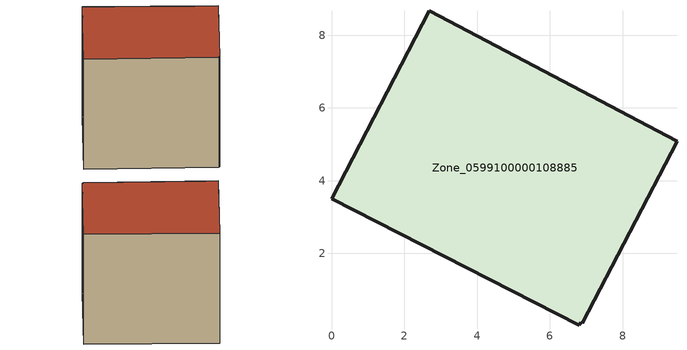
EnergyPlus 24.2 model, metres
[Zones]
Zone_0599100000108885
 floor ground (C_G): 6.9,0.08 6.85,0.11 6.8,0.03 0,3.51 2.68,8.67 9.5,5.08 z0
 wall outside (C_F): 9.5,5.08 2.68,8.67 0,3.51 6.8,0.03 6.85,0.11 6.9,0.08 9.5,5.08 z0:7.23
 roof outside (C_R): 6.85,0.11 6.9,0.08 9.5,5.08 2.68,8.67 0,3.51 6.8,0.03 z7.23
[BUILDING]
Pand.0599100000108885: North Axis=0; Terrain=City; Loads Convergence Tolerance Value=0.04; Temperature Convergence Tolerance Value=0.4; Solar Distribution=FullExterior; Maximum Number of Warmup Days=25; Minimum Number of Warmup Days=1
[Site:Location]
Rotterdam.The.Hague.AP_ZH_NLD Design_Conditions: Latitude=51.96; Longitude=4.45; Time Zone=1; Elevation=-4.5
[SITE:GROUNDTEMPERATURE:BUILDINGSURFACE]
18, 18, 18, 18, 18, 18, 18, 18, 18, 18, 18, 18
[MATERIAL] Thermal Absorptance=0.9; Solar Absorptance=0.7; Visible Absorptance=0.7
Name | Roughness | Thickness | Conductivity | Density | Specific Heat
G.TI.1946-1964 | MediumSmooth | 0.15 | 1 | 540 | 1210
F.TI.1946-1964 | Rough | 0.3 | 0.857143 | 1920 | 840
R.TI.1946-1964 | MediumRough | 0.2 | 0.277778 | 1500 | 1000
[CONSTRUCTION]
C_G: G.TI.1946-1964
C_F: F.TI.1946-1964
C_R: R.TI.1946-1964
[ZONE]
Zone_0599100000108885: Type=1; Multiplier=1; Ceiling Height=Autocalculate; Volume=Autocalculate; Floor Area=autocalculate; Part of Total Floor Area=Yes
[ZONEINFILTRATION:DESIGNFLOWRATE]
Infil_Zone_0599100000108885: Zone or ZoneList or Space or SpaceList=Zone_0599100000108885; Schedule=AlwaysOn; Design Flow Rate Calculation Method=Flow/Area; Flow Rate per Floor Area=0.003; Constant Term Coefficient=1; Temperature Term Coefficient=0; Velocity Term Coefficient=0; Velocity Squared Term Coefficient=0
[HVACTEMPLATE:ZONE:IDEALLOADSAIRSYSTEM]
Zone_0599100000108885: Maximum Heating Supply Air Temperature=50; Minimum Cooling Supply Air Temperature=13; Maximum Heating Supply Air Humidity Ratio=0.0156; Minimum Cooling Supply Air Humidity Ratio=0.0077; Heating Limit=NoLimit; Cooling Limit=NoLimit; Dehumidification Control Type=ConstantSensibleHeatRatio; Cooling Sensible Heat Ratio=0.7; Dehumidification Setpoint=60; Humidification Control Type=None; Humidification Setpoint=30; Outdoor Air Method=None; Outdoor Air Flow Rate per Person=0.00944; Outdoor Air Flow Rate per Zone Floor Area=0; Outdoor Air Flow Rate per Zone=0; Demand Controlled Ventilation Type=None; Outdoor Air Economizer Type=NoEconomizer; Heat Recovery Type=None; Sensible Heat Recovery Effectiveness=0.7; Latent Heat Recovery Effectiveness=0.65
[ZONECONTROL:THERMOSTAT]
ThermostatControl_Zone_0599100000108885: Zone or ZoneList=Zone_0599100000108885; Control Type Schedule=DualSetpointControlType; Control 1=Thermostat_Zone_0599100000108885; Temperature Difference Between Cutout And Setpoint=0
[THERMOSTATSETPOINT:DUALSETPOINT]
Thermostat_Zone_0599100000108885: Heating Setpoint Temperature Schedule=HeatingSetpoint_Zone_0599100000108885; Cooling Setpoint Temperature Schedule=CoolingSetpoint_Zone_0599100000108885
[SCHEDULE:COMPACT]
HeatingSetpoint_Zone_0599100000108885: Through: 12/31, For: AllDays, Until: 24:00, 21
CoolingSetpoint_Zone_0599100000108885: Through: 12/31, For: AllDays, Until: 24:00, 24
DualSetpointControlType: Through: 12/31, For: AllDays, Until: 24:00, 4
AlwaysOn: Through: 12/31, For: AllDays, Until: 24:00, 1
